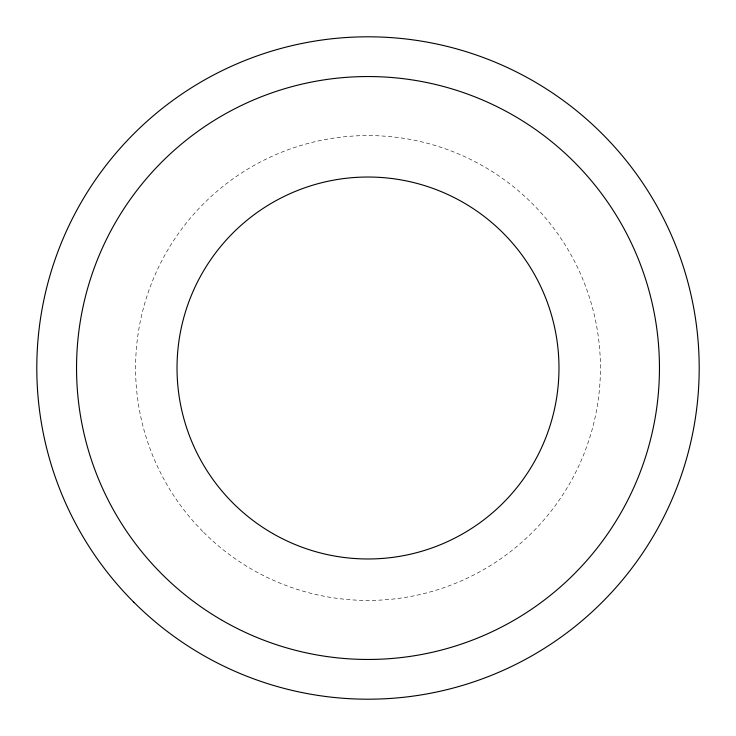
<?xml version="1.0" encoding="UTF-8"?>
<svg xmlns="http://www.w3.org/2000/svg" width="736" height="736" viewBox="0 0 736 736"><rect width="100%" height="100%" fill="white"/><g stroke="black" fill="none" stroke-linecap="round" stroke-linejoin="round"><path stroke-width="0.55" stroke-dasharray="3.68 2.76" d="M203.651 532.349A232.429 232.429 0 0 0 592.508 428.159A232.429 232.429 0 0 0 307.841 143.492A232.429 232.429 0 0 0 203.651 532.349"/><path stroke-width="1.1" d="M133.805 602.195A331.2 331.2 0 0 0 687.912 453.716A331.2 331.2 0 0 0 282.274 48.088A331.2 331.2 0 0 0 133.805 602.195M272.513 533.388A190.974 190.974 0 0 0 558.974 368A190.974 190.974 0 0 0 272.513 202.612A190.974 190.974 0 0 0 272.513 533.388M222.272 620.411A291.456 291.456 0 0 0 659.456 368A291.456 291.456 0 0 0 222.272 115.589A291.456 291.456 0 0 0 222.272 620.411"/></g></svg>
